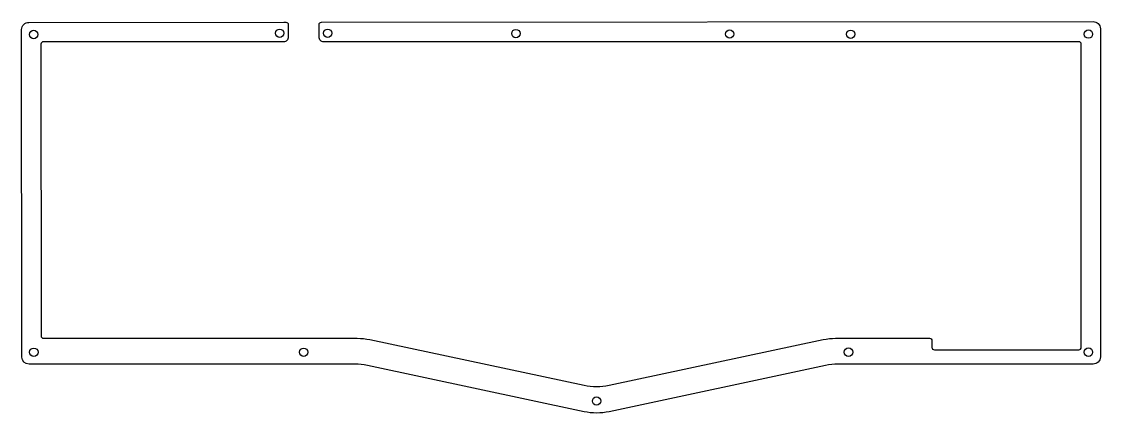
# Model space of a CAD drawing. Header units: millimetres. Extents: x 9 to 458, y 5 to 168.
import ezdxf

# ---------------------------------------------------------------- set-up
doc = ezdxf.new("R2010")
doc.units = ezdxf.units.MM

# ---------------------------------------------------------------- blocks, each defined once
blk = doc.blocks.new('5and6')
blk.add_lwpolyline([(-313.49, 291.26), (-223.17, 272, 0.052558), (-217.96, 271.45), (-82.13, 271.45, -0.41398), (-79.13, 268.46), (-79.02, 131.83, -0.414214), (-82.02, 128.83), (-188.36, 128.74), (-189.2, 128.74, -0.414214), (-190.2, 129.74), (-190.2, 134.93, -0.414214), (-188.2, 136.93), (-90.1, 136.93), (-88.12, 136.93, 0.414214), (-87.12, 137.93), (-87.13, 259.63, 0.414214), (-88.13, 260.63), (-218.96, 260.63, -0.052558), (-224.18, 261.18), (-313.48, 280.22, 0.10546), (-323.91, 280.21), (-413.12, 261.18, -0.052651), (-418.34, 260.63), (-457.49, 260.63, -0.409259), (-458.49, 261.62), (-458.48, 264.43, 0.414214), (-459.48, 265.43), (-517.7, 265.42), (-519.69, 265.42, 0.414214), (-520.7, 264.43), (-520.7, 262.01), (-520.69, 137.93, 0.414179), (-519.69, 136.93), (-205, 136.93, -0.414214), (-203, 134.93), (-203, 129.73, -0.413979), (-204, 128.73), (-525.68, 128.48, -0.414214), (-528.69, 131.47), (-528.69, 139.93), (-528.7, 268.42, -0.414214), (-525.7, 271.42), (-517.7, 271.42), (-419.31, 271.46, 0.052509), (-414.11, 272.01), (-323.92, 291.26, -0.10546)], format="xyb", close=True)
for centre in [(-318.7, 286.81), (-523.7, 266.42), (-423.7, 266.43), (-196.6, 266.45), (-84.13, 266.45), (-523.68, 133.7), (-424.59, 133.78), (-374.17, 133.68), (-285.07, 133.5), (-206.6, 133.34), (-186.6, 133.34), (-84.07, 133.88)]:
    blk.add_circle(centre, 1.75)

msp = doc.modelspace()

# ---------------------------------------------------------------- block references
at = {"rotation": 180}
msp.add_blockref('5and6', (-70.41, 296.6), dxfattribs=at)

doc.saveas('drawing.dxf')
